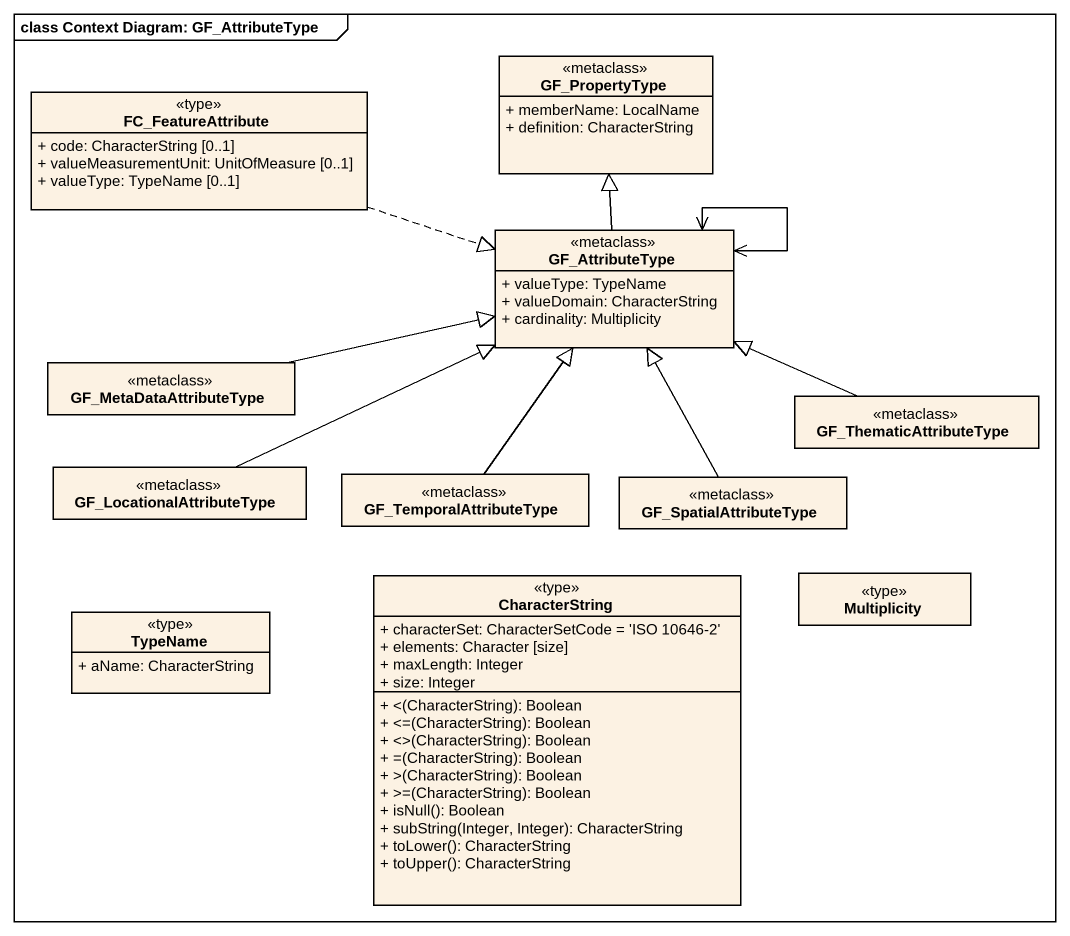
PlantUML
@startuml
mainframe class Context Diagram: GF_AttributeType
hide circle
hide empty members
skinparam classAttributeIconSize 0
class GF_PropertyType <<metaclass>> {
  + memberName: LocalName
  + definition: CharacterString
}
class FC_FeatureAttribute <<type>> {
  + code: CharacterString [0..1]
  + valueMeasurementUnit: UnitOfMeasure [0..1]
  + valueType: TypeName [0..1]
}
class GF_AttributeType <<metaclass>> {
  + valueType: TypeName
  + valueDomain: CharacterString
  + cardinality: Multiplicity
}
class GF_MetaDataAttributeType <<metaclass>>
class GF_ThematicAttributeType <<metaclass>>
class GF_LocationalAttributeType <<metaclass>>
class GF_TemporalAttributeType <<metaclass>>
class GF_SpatialAttributeType <<metaclass>>
class TypeName <<type>> {
  + aName: CharacterString
}
class CharacterString <<type>> {
  + characterSet: CharacterSetCode = 'ISO 10646-2'
  + elements: Character [size]
  + maxLength: Integer
  + size: Integer
  + <(CharacterString): Boolean
  + <=(CharacterString): Boolean
  + <>(CharacterString): Boolean
  + =(CharacterString): Boolean
  + >(CharacterString): Boolean
  + >=(CharacterString): Boolean
  + isNull(): Boolean
  + subString(Integer, Integer): CharacterString
  + toLower(): CharacterString
  + toUpper(): CharacterString
}
class Multiplicity <<type>>
FC_FeatureAttribute .right.|> GF_AttributeType
GF_AttributeType -up-|> GF_PropertyType
GF_AttributeType <--> GF_AttributeType
GF_MetaDataAttributeType -right-|> GF_AttributeType
GF_ThematicAttributeType -left-|> GF_AttributeType
GF_LocationalAttributeType -right-|> GF_AttributeType
GF_TemporalAttributeType -up-|> GF_AttributeType
GF_SpatialAttributeType -up-|> GF_AttributeType
@enduml
